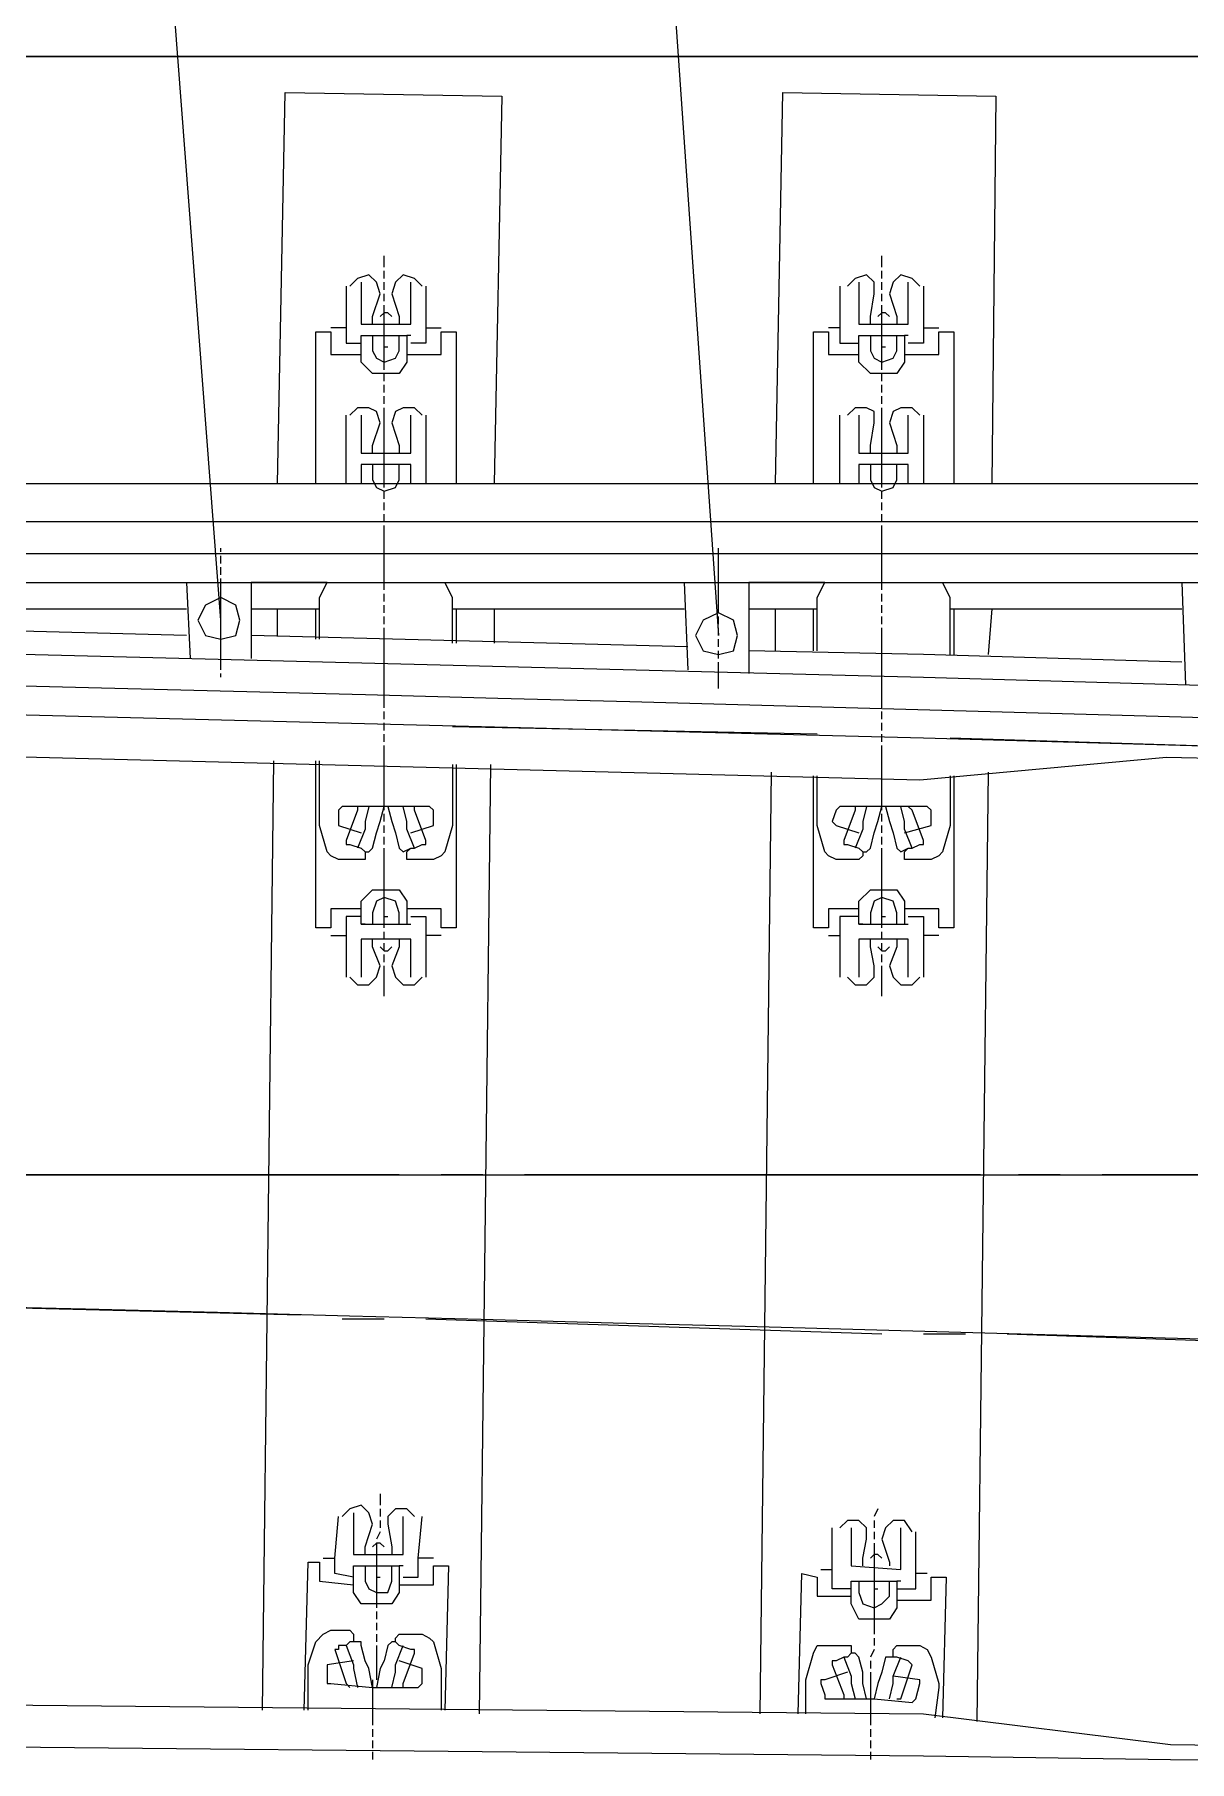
# Model space of a CAD drawing. Header units: millimetres. Extents: x -45 to 90, y -17 to 16.
# Drawn here: x 11.877 to 13.271, y -0.708 to 1.376 of the extents above; entities that cross this region are included whole.
import ezdxf

# ---------------------------------------------------------------- set-up
doc = ezdxf.new("R2010")
doc.units = ezdxf.units.MM
doc.layers.add('PDF_Geometry', color=7, linetype='Continuous')

msp = doc.modelspace()

# ---------------------------------------------------------------- linework, layer by layer
at = {"color": 5}
msp.add_line((0, 1.35), (53.4325, 1.35), dxfattribs=at)
at = {"color": 2}
for p, q in [((0, 0.75), (53.4325, 0.75)), ((0, 0), (53.4325, 0)), ((0, 0), (42.783, 0))]:
    msp.add_line(p, q, dxfattribs=at)
at = {"color": 6}
msp.add_lwpolyline([(-0.0021, -1.3499), (23.64, -1.95), (23.7209, 1.35), (0.0002, 1.3501)], close=True, dxfattribs=at)
at = {"color": 2}
for radius in [500.8082, 500.0582]:
    msp.add_arc((-0.8299, -500.0575), radius, 85.235272, 89.904911, dxfattribs=at)
at = {"layer": 'PDF_Geometry', "lineweight": 25}
for points in [[(12.1021, 0.6693), (12.0379, 1.513), (12.0379, 1.8932)], [(12.643, 1.8932), (12.643, 1.513), (12.7026, 0.6509), (12.7026, 0.6601)], [(12.1708, 0.8343), (12.18, 1.3065), (12.4413, 1.3019), (12.4321, 0.8343)], [(12.7714, 0.8343), (12.7805, 1.3065), (13.0372, 1.3019), (13.0327, 0.8343)], [(12.2992, 1.0956), (12.2992, 1.1094)], [(12.8997, 1.0956), (12.8997, 1.1094)], [(12.2854, 1.0268), (12.2854, 1.036), (12.2946, 1.0635), (12.29, 1.0773), (12.2809, 1.0864), (12.2671, 1.0819), (12.2579, 1.0727)], [(12.2992, 1.0819), (12.2992, 1.091)], [(12.345, 1.0727), (12.3359, 1.0819), (12.3221, 1.0864), (12.3129, 1.0773), (12.3084, 1.0635), (12.3175, 1.036), (12.3175, 1.0268)], [(12.886, 1.0268), (12.886, 1.036), (12.8905, 1.0635), (12.8905, 1.0773), (12.8814, 1.0864), (12.8676, 1.0819), (12.8585, 1.0727)], [(12.8997, 1.0819), (12.8997, 1.091)], [(12.9456, 1.0727), (12.9364, 1.0819), (12.9226, 1.0864), (12.9135, 1.0773), (12.9089, 1.0635), (12.918, 1.036), (12.918, 1.0268)], [(12.2534, 1.0727), (12.2534, 1.0223), (12.235, 1.0223)], [(12.2717, 1.0773), (12.2717, 1.0268), (12.3313, 1.0268), (12.3313, 1.0773)], [(12.2992, 1.0681), (12.2992, 1.0773)], [(12.2992, 1.0545), (12.2992, 1.0635)], [(12.3496, 1.0727), (12.3496, 1.0223), (12.368, 1.0223)], [(12.8493, 1.0727), (12.8493, 1.0223), (12.8355, 1.0223)], [(12.8722, 1.0773), (12.8722, 1.0268), (12.9318, 1.0268), (12.9318, 1.0773)], [(12.8997, 1.0681), (12.8997, 1.0773)], [(12.8997, 1.0545), (12.8997, 1.0635)], [(12.9501, 1.0727), (12.9501, 1.0223), (12.9685, 1.0223)], [(12.2992, 0.9718), (12.2992, 0.981), (12.2992, 0.9856), (12.2992, 0.9948), (12.2992, 0.9993), (12.2992, 1.0085), (12.2992, 1.0131), (12.2992, 1.0223), (12.2992, 1.0268), (12.2992, 1.036), (12.2992, 1.0406), (12.2992, 1.0498)], [(12.8997, 0.9718), (12.8997, 0.981), (12.8997, 0.9856), (12.8997, 0.9948), (12.8997, 0.9993), (12.8997, 1.0085), (12.8997, 1.0131), (12.8997, 1.0223), (12.8997, 1.0268), (12.8997, 1.036), (12.8997, 1.0406), (12.8997, 1.0498)], [(12.2534, 1.0223), (12.2534, 1.0039), (12.2717, 1.0039)], [(12.3084, 1.036), (12.3038, 1.0406), (12.2992, 1.0406), (12.2946, 1.036)], [(12.3496, 1.0223), (12.3496, 1.0039), (12.3313, 1.0039)], [(12.8493, 1.0223), (12.8493, 1.0039), (12.8722, 1.0039)], [(12.9089, 1.036), (12.9043, 1.0406), (12.8997, 1.0406), (12.8951, 1.036)], [(12.9501, 1.0223), (12.9501, 1.0039), (12.9318, 1.0039)], [(12.2167, 0.8343), (12.2167, 1.0177), (12.235, 1.0177), (12.235, 0.9902), (12.2717, 0.9902)], [(12.3313, 1.0131), (12.3267, 1.0131), (12.3267, 0.981), (12.3175, 0.9672), (12.2854, 0.9672), (12.2717, 0.981), (12.2717, 1.0131), (12.3267, 1.0131)], [(12.2854, 1.0131), (12.2854, 0.9948), (12.29, 0.9856), (12.2992, 0.981), (12.3129, 0.9856), (12.3175, 0.9948), (12.3175, 1.0131)], [(12.3267, 0.9902), (12.368, 0.9902), (12.368, 1.0177), (12.3863, 1.0177), (12.3863, 0.8343)], [(12.8172, 0.8343), (12.8172, 1.0177), (12.8355, 1.0177), (12.8355, 0.9902), (12.8722, 0.9902)], [(12.9318, 1.0131), (12.9272, 1.0131), (12.9272, 0.981), (12.918, 0.9672), (12.886, 0.9672), (12.8722, 0.981), (12.8722, 1.0131), (12.9272, 1.0131)], [(12.886, 1.0131), (12.886, 0.9948), (12.8905, 0.9856), (12.8997, 0.981), (12.9135, 0.9856), (12.918, 0.9948), (12.918, 1.0131)], [(12.9272, 0.9902), (12.9685, 0.9902), (12.9685, 1.0177), (12.9868, 1.0177), (12.9868, 0.8343)], [(12.2992, 0.9581), (12.2992, 0.9672)], [(12.8997, 0.9581), (12.8997, 0.9672)], [(12.2992, 0.9443), (12.2992, 0.9535)], [(12.2992, 0.9306), (12.2992, 0.9399)], [(12.8997, 0.9443), (12.8997, 0.9535)], [(12.8997, 0.9306), (12.8997, 0.9399)], [(12.2854, 0.871), (12.2854, 0.8802), (12.2946, 0.9077), (12.29, 0.9214), (12.2809, 0.926), (12.2671, 0.926), (12.2579, 0.9168)], [(12.2992, 0.8297), (12.2992, 0.8435), (12.2992, 0.8572), (12.2992, 0.871), (12.2992, 0.8847), (12.2992, 0.8985), (12.2992, 0.9122), (12.2992, 0.926)], [(12.345, 0.9168), (12.3359, 0.926), (12.3221, 0.926), (12.3129, 0.9214), (12.3084, 0.9077), (12.3175, 0.8802), (12.3175, 0.871)], [(12.886, 0.871), (12.886, 0.8802), (12.8905, 0.9077), (12.8905, 0.9214), (12.8814, 0.926), (12.8676, 0.926), (12.8585, 0.9168)], [(12.8997, 0.8297), (12.8997, 0.8435), (12.8997, 0.8572), (12.8997, 0.871), (12.8997, 0.8847), (12.8997, 0.8985), (12.8997, 0.9122), (12.8997, 0.926)], [(12.9456, 0.9168), (12.9364, 0.926), (12.9226, 0.926), (12.9135, 0.9214), (12.9089, 0.9077), (12.918, 0.8802), (12.918, 0.871)], [(12.2534, 0.8343), (12.2534, 0.9168)], [(12.2717, 0.9168), (12.2717, 0.871), (12.3313, 0.871), (12.3313, 0.9168)], [(12.3496, 0.9168), (12.3496, 0.8343)], [(12.8493, 0.8343), (12.8493, 0.9168)], [(12.8722, 0.9168), (12.8722, 0.871), (12.9318, 0.871), (12.9318, 0.9168)], [(12.9501, 0.9168), (12.9501, 0.8343)], [(12.3313, 0.8343), (12.3313, 0.8572), (12.2717, 0.8572), (12.2717, 0.8343)], [(12.2854, 0.8572), (12.2854, 0.8389), (12.29, 0.8297), (12.2992, 0.8253), (12.3129, 0.8297), (12.3175, 0.8389), (12.3175, 0.8572)], [(12.9318, 0.8343), (12.9318, 0.8572), (12.8722, 0.8572), (12.8722, 0.8343)], [(12.886, 0.8572), (12.886, 0.8389), (12.8905, 0.8297), (12.8997, 0.8253), (12.9135, 0.8297), (12.918, 0.8389), (12.918, 0.8572)], [(-0.4813, 0.8343), (14.6738, 0.8343)], [(12.2992, 0.816), (12.2992, 0.8253)], [(12.8997, 0.816), (12.8997, 0.8253)], [(12.2992, 0.8022), (12.2992, 0.8114)], [(12.2992, 0.7885), (12.2992, 0.7976)], [(12.8997, 0.8022), (12.8997, 0.8114)], [(12.8997, 0.7885), (12.8997, 0.7976)], [(-0.8068, 0.7885), (-0.7472, 0.7885), (16.7183, 0.7885), (16.7779, 0.7885)], [(12.2992, 0.706), (12.2992, 0.7151), (12.2992, 0.7197), (12.2992, 0.7289), (12.2992, 0.7335), (12.2992, 0.7426), (12.2992, 0.7472), (12.2992, 0.7564), (12.2992, 0.761), (12.2992, 0.7701), (12.2992, 0.7747), (12.2992, 0.7839)], [(12.8997, 0.706), (12.8997, 0.7151), (12.8997, 0.7197), (12.8997, 0.7289), (12.8997, 0.7335), (12.8997, 0.7426), (12.8997, 0.7472), (12.8997, 0.7564), (12.8997, 0.761), (12.8997, 0.7701), (12.8997, 0.7747), (12.8997, 0.7839)], [(12.1021, 0.7518), (12.1021, 0.7564)], [(12.7026, 0.6784), (12.7026, 0.6922), (12.7026, 0.706), (12.7026, 0.7197), (12.7026, 0.7335), (12.7026, 0.7472), (12.7026, 0.7564)], [(12.1021, 0.738), (12.1021, 0.7472)], [(12.1021, 0.7243), (12.1021, 0.7335)], [(16.0903, 0.4309), (14.5408, 0.4815), (12.9501, 0.5272), (10.6122, 0.5868), (8.2789, 0.6326), (7.683, 0.6464), (3.9882, 0.6922), (0.298, 0.7151), (0.1971, 0.7151), (-0.0046, 0.7151), (0.1971, 0.7151), (7.683, 0.7151), (8.2789, 0.706), (10.6168, 0.6601), (12.9501, 0.6005), (14.5408, 0.5547), (16.0903, 0.5043), (16.2553, 0.4997), (16.7137, 0.4815), (16.7733, 0.4815)], [(11.1807, 0.6739), (11.1807, 0.6968), (11.1715, 0.7151), (11.4603, 0.7151), (11.5428, 0.7151), (11.6299, 0.7151), (11.772, 0.7151), (12.0608, 0.7151), (12.0654, 0.6234)], [(11.6299, 0.7151), (11.772, 0.7151), (12.0608, 0.7151), (12.1387, 0.7151), (12.2304, 0.7151), (12.3725, 0.7151), (12.6613, 0.7151), (12.6659, 0.6097)], [(12.1021, 0.6097), (12.1021, 0.6234), (12.1021, 0.6372), (12.1021, 0.6509), (12.1021, 0.6647), (12.1021, 0.6784), (12.1021, 0.6922), (12.1021, 0.706), (12.1021, 0.7197)], [(12.2213, 0.6464), (12.2213, 0.6968), (12.2304, 0.7151), (12.1387, 0.7151), (12.1387, 0.6234)], [(12.3817, 0.6418), (12.3817, 0.6968), (12.3725, 0.7151), (12.6613, 0.7151), (12.7393, 0.7151), (12.8309, 0.7151), (12.9731, 0.7151), (13.0968, 0.7151), (13.2619, 0.7151), (13.2664, 0.5914)], [(12.8218, 0.6326), (12.8218, 0.6968), (12.8309, 0.7151), (12.7393, 0.7151), (12.7393, 0.6051)], [(12.9822, 0.628), (12.9822, 0.6968), (12.9731, 0.7151), (13.2619, 0.7151), (13.3398, 0.7151), (13.4315, 0.7151), (13.5736, 0.7151), (13.8624, 0.7151), (13.8624, 0.573)], [(12.2992, 0.6922), (12.2992, 0.7014)], [(12.8997, 0.6922), (12.8997, 0.7014)], [(-0.4813, 0.683), (-0.0046, 0.683), (-0.0046, 0.628), (2.6588, 0.628), (7.683, 0.5961), (8.2789, 0.5868), (10.6122, 0.5363), (12.9456, 0.4767), (13.2435, 0.5043), (14.2429, 0.4767), (14.5362, 0.4309), (14.6508, 0.4309)], [(11.7812, 0.683), (12.0608, 0.683)], [(12.1387, 0.683), (12.2213, 0.683)], [(12.1708, 0.6509), (12.1708, 0.683)], [(12.2167, 0.6464), (12.2167, 0.683)], [(12.2992, 0.6784), (12.2992, 0.6876)], [(12.2992, 0.6647), (12.2992, 0.6739)], [(12.3817, 0.683), (12.6613, 0.683)], [(12.3863, 0.683), (12.3863, 0.6418)], [(12.4321, 0.683), (12.4321, 0.6418)], [(12.7026, 0.6647), (12.7026, 0.6739)], [(12.7393, 0.683), (12.8218, 0.683)], [(12.7714, 0.6326), (12.7714, 0.683)], [(12.8172, 0.6326), (12.8172, 0.683)], [(12.8997, 0.6784), (12.8997, 0.6876)], [(12.8997, 0.6647), (12.8997, 0.6739)], [(12.9822, 0.683), (13.2619, 0.683)], [(12.9868, 0.683), (12.9868, 0.628)], [(13.0327, 0.683), (13.0281, 0.628)], [(12.0608, 0.6509), (11.5382, 0.6647)], [(12.6659, 0.6372), (12.1387, 0.6509)], [(12.2992, 0.5638), (12.2992, 0.5776), (12.2992, 0.5914), (12.2992, 0.6051), (12.2992, 0.6189), (12.2992, 0.6326), (12.2992, 0.6464), (12.2992, 0.6601)], [(12.7026, 0.6372), (12.7026, 0.6464)], [(12.8997, 0.5638), (12.8997, 0.5776), (12.8997, 0.5914), (12.8997, 0.6051), (12.8997, 0.6189), (12.8997, 0.6326), (12.8997, 0.6464), (12.8997, 0.6601)], [(12.7026, 0.6234), (12.7026, 0.6326)], [(13.2619, 0.6189), (12.9501, 0.628), (12.7393, 0.6326)], [(12.1021, 0.6005), (12.1021, 0.6051)], [(12.7026, 0.5868), (12.7026, 0.5914), (12.7026, 0.5961), (12.7026, 0.6051), (12.7026, 0.6097), (12.7026, 0.6189)], [(12.2992, 0.5501), (12.2992, 0.5593)], [(12.2992, 0.5363), (12.2992, 0.5455)], [(12.8997, 0.5501), (12.8997, 0.5593)], [(12.8997, 0.5363), (12.8997, 0.5455)], [(12.2992, 0.5226), (12.2992, 0.5318)], [(12.8218, 0.5318), (12.3817, 0.5409)], [(12.8997, 0.5226), (12.8997, 0.5318)], [(13.4223, 0.5134), (12.9822, 0.5272)], [(12.2992, 0.4401), (12.2992, 0.4492), (12.2992, 0.4538), (12.2992, 0.463), (12.2992, 0.4676), (12.2992, 0.4767), (12.2992, 0.4815), (12.2992, 0.4905), (12.2992, 0.4951), (12.2992, 0.5043), (12.2992, 0.5088), (12.2992, 0.518)], [(12.8997, 0.4401), (12.8997, 0.4492), (12.8997, 0.4538), (12.8997, 0.463), (12.8997, 0.4676), (12.8997, 0.4767), (12.8997, 0.4815), (12.8997, 0.4905), (12.8997, 0.4951), (12.8997, 0.5043), (12.8997, 0.5088), (12.8997, 0.518)], [(12.1525, -0.6464), (12.1663, 0.4997)], [(12.2717, 0.3209), (12.235, 0.3209), (12.235, 0.298), (12.2167, 0.298), (12.2167, 0.4997)], [(12.2717, 0.3942), (12.2763, 0.3897), (12.2763, 0.3851), (12.2763, 0.3805), (12.2717, 0.3805), (12.2442, 0.3805), (12.235, 0.3851), (12.2304, 0.3897), (12.2213, 0.4217), (12.2213, 0.4263), (12.2213, 0.4997)], [(12.3863, 0.4951), (12.3863, 0.298), (12.368, 0.298), (12.368, 0.3209), (12.3267, 0.3209)], [(12.3817, 0.4951), (12.3817, 0.4263), (12.3817, 0.4217), (12.3725, 0.3897), (12.368, 0.3851), (12.3588, 0.3805), (12.3313, 0.3805), (12.3267, 0.3805), (12.3267, 0.3851), (12.3267, 0.3897), (12.3313, 0.3942)], [(12.4275, 0.4951), (12.4138, -0.6509)], [(12.753, -0.6509), (12.7668, 0.4859)], [(12.8722, 0.3209), (12.8355, 0.3209), (12.8355, 0.298), (12.8172, 0.298), (12.8172, 0.4815)], [(12.8722, 0.3942), (12.8768, 0.3897), (12.8768, 0.3851), (12.8722, 0.3805), (12.8676, 0.3805), (12.8447, 0.3805), (12.8355, 0.3851), (12.8309, 0.3897), (12.8218, 0.4217), (12.8218, 0.4263), (12.8218, 0.4815)], [(12.9868, 0.4815), (12.9868, 0.298), (12.9685, 0.298), (12.9685, 0.3209), (12.9272, 0.3209)], [(12.9822, 0.4815), (12.9822, 0.4263), (12.9822, 0.4217), (12.9731, 0.3897), (12.9685, 0.3851), (12.9593, 0.3805), (12.9318, 0.3805), (12.9272, 0.3805), (12.9272, 0.3851), (12.9272, 0.3897), (12.9318, 0.3942)], [(13.0281, 0.4859), (13.0143, -0.6601)], [(12.3313, 0.4126), (12.3588, 0.4217), (12.3588, 0.4263), (12.3588, 0.4401), (12.3542, 0.4447), (12.3038, 0.4447), (12.2992, 0.4447), (12.2488, 0.4447), (12.2442, 0.4401), (12.2442, 0.4263), (12.2442, 0.4217), (12.2717, 0.4126)], [(12.2717, 0.4447), (12.2671, 0.4447), (12.2671, 0.4401), (12.2534, 0.4034), (12.2534, 0.3988), (12.2579, 0.3988), (12.2717, 0.3942), (12.2763, 0.3897), (12.2809, 0.3897), (12.2854, 0.3942), (12.29, 0.4126), (12.2946, 0.4263), (12.2992, 0.4447)], [(12.2809, 0.4447), (12.2763, 0.4263), (12.2763, 0.4172), (12.2671, 0.3942)], [(12.3038, 0.4447), (12.3084, 0.4263), (12.3129, 0.4126), (12.3175, 0.3942), (12.3221, 0.3897), (12.3313, 0.3942), (12.3359, 0.3942), (12.345, 0.3988), (12.3496, 0.3988), (12.3496, 0.4034), (12.3359, 0.4401), (12.3359, 0.4447), (12.3313, 0.4447)], [(12.3359, 0.3942), (12.3267, 0.4172), (12.3267, 0.4263), (12.3221, 0.4447)], [(12.9272, 0.4126), (12.9593, 0.4217), (12.9593, 0.4263), (12.9593, 0.4401), (12.9547, 0.4447), (12.9043, 0.4447), (12.8997, 0.4447), (12.8493, 0.4447), (12.8447, 0.4401), (12.8401, 0.4263), (12.8447, 0.4217), (12.8722, 0.4126)], [(12.8722, 0.4447), (12.8676, 0.4447), (12.8676, 0.4401), (12.8539, 0.4034), (12.8539, 0.3988), (12.8585, 0.3988), (12.8722, 0.3942), (12.8768, 0.3897), (12.8814, 0.3897), (12.886, 0.3942), (12.8905, 0.4126), (12.8951, 0.4263), (12.8997, 0.4447)], [(12.8814, 0.4447), (12.8768, 0.4263), (12.8768, 0.4172), (12.8676, 0.3942)], [(12.9043, 0.4447), (12.9089, 0.4263), (12.9135, 0.4126), (12.918, 0.3942), (12.9226, 0.3897), (12.9318, 0.3942), (12.9364, 0.3942), (12.9456, 0.3988), (12.9501, 0.3988), (12.9501, 0.4034), (12.9364, 0.4401), (12.9318, 0.4447)], [(12.9364, 0.3942), (12.9272, 0.4172), (12.9272, 0.4263), (12.9226, 0.4447)], [(12.2992, 0.4263), (12.2992, 0.4355)], [(12.2992, 0.4126), (12.2992, 0.4217)], [(12.8997, 0.4263), (12.8997, 0.4355)], [(12.8997, 0.4126), (12.8997, 0.4217)], [(12.2992, 0.3988), (12.2992, 0.408)], [(12.8997, 0.3988), (12.8997, 0.408)], [(12.2992, 0.298), (12.2992, 0.3117), (12.2992, 0.3255), (12.2992, 0.3392), (12.2992, 0.353), (12.2992, 0.3669), (12.2992, 0.3805), (12.2992, 0.3942)], [(12.8997, 0.298), (12.8997, 0.3117), (12.8997, 0.3255), (12.8997, 0.3392), (12.8997, 0.353), (12.8997, 0.3669), (12.8997, 0.3805), (12.8997, 0.3942)], [(12.2763, 0.3026), (12.2717, 0.3026), (12.2717, 0.3301), (12.2854, 0.3438), (12.3175, 0.3438), (12.3267, 0.3301), (12.3267, 0.3026)], [(12.3175, 0.3026), (12.3175, 0.3163), (12.3129, 0.3301), (12.2992, 0.3346), (12.29, 0.3301), (12.2854, 0.3163), (12.2854, 0.3026)], [(12.8768, 0.3026), (12.8722, 0.3026), (12.8722, 0.3301), (12.886, 0.3438), (12.918, 0.3438), (12.9272, 0.3301), (12.9272, 0.3026)], [(12.918, 0.3026), (12.918, 0.3163), (12.9135, 0.3301), (12.8997, 0.3346), (12.8905, 0.3301), (12.886, 0.3163), (12.886, 0.3026)], [(12.2717, 0.3117), (12.2534, 0.3117), (12.2534, 0.2888)], [(12.2717, 0.3026), (12.3267, 0.3026), (12.3313, 0.3026)], [(12.2992, 0.2842), (12.2992, 0.2934)], [(12.3313, 0.3117), (12.3496, 0.3117), (12.3496, 0.2888)], [(12.8722, 0.3117), (12.8493, 0.3117), (12.8493, 0.2888)], [(12.8722, 0.3026), (12.9272, 0.3026), (12.9318, 0.3026)], [(12.8997, 0.2842), (12.8997, 0.2934)], [(12.9318, 0.3117), (12.9501, 0.3117), (12.9501, 0.2888)], [(12.235, 0.2888), (12.2534, 0.2888), (12.2534, 0.2384)], [(12.2579, 0.2384), (12.2671, 0.2292), (12.2809, 0.2292), (12.29, 0.2384), (12.2946, 0.2523), (12.2854, 0.275), (12.2854, 0.2842)], [(12.3313, 0.2384), (12.3313, 0.2842), (12.2717, 0.2842), (12.2717, 0.2384)], [(12.2946, 0.275), (12.2992, 0.2705), (12.3038, 0.2705), (12.3084, 0.275)], [(12.2992, 0.2705), (12.2992, 0.2796)], [(12.3175, 0.2842), (12.3175, 0.275), (12.3084, 0.2523), (12.3129, 0.2384), (12.3221, 0.2292), (12.3359, 0.2292), (12.345, 0.2384)], [(12.368, 0.2888), (12.3496, 0.2888), (12.3496, 0.2384)], [(12.8355, 0.2888), (12.8493, 0.2888), (12.8493, 0.2384)], [(12.8585, 0.2384), (12.8676, 0.2292), (12.8814, 0.2292), (12.8905, 0.2384), (12.8905, 0.2523), (12.886, 0.275), (12.886, 0.2842)], [(12.9318, 0.2384), (12.9318, 0.2842), (12.8722, 0.2842), (12.8722, 0.2384)], [(12.8951, 0.275), (12.8997, 0.2705), (12.9043, 0.2705), (12.9089, 0.275)], [(12.8997, 0.2705), (12.8997, 0.2796)], [(12.918, 0.2842), (12.918, 0.275), (12.9089, 0.2523), (12.9135, 0.2384), (12.9226, 0.2292), (12.9364, 0.2292), (12.9456, 0.2384)], [(12.9685, 0.2888), (12.9501, 0.2888), (12.9501, 0.2384)], [(12.2992, 0.2567), (12.2992, 0.2659)], [(12.2992, 0.2155), (12.2992, 0.2246), (12.2992, 0.2292), (12.2992, 0.2384), (12.2992, 0.243), (12.2992, 0.2523)], [(12.8997, 0.2567), (12.8997, 0.2659)], [(12.8997, 0.2155), (12.8997, 0.2246), (12.8997, 0.2292), (12.8997, 0.2384), (12.8997, 0.243), (12.8997, 0.2523)], [(12.3175, 0), (11.7674, 0)], [(12.4184, 0), (12.368, 0)], [(13.0189, 0), (12.4688, 0)], [(13.1152, 0), (13.0647, 0)], [(13.7157, 0), (13.1656, 0)], [(12.1983, -0.1696), (11.6482, -0.1559)], [(12.2992, -0.1742), (12.2488, -0.1742)], [(12.8997, -0.1925), (12.3496, -0.1742)], [(13.0006, -0.1925), (12.9501, -0.1925)], [(13.6011, -0.2109), (13.051, -0.1925)], [(12.2946, -0.3851), (12.2946, -0.3988)], [(12.2258, -0.463), (12.2396, -0.463), (12.2442, -0.4126)], [(12.2763, -0.4584), (12.2763, -0.4492), (12.2854, -0.4217), (12.2809, -0.408), (12.2717, -0.3988), (12.2579, -0.4034), (12.2488, -0.4126)], [(12.2625, -0.408), (12.2625, -0.4584), (12.3221, -0.4584), (12.3221, -0.4126)], [(12.2946, -0.4034), (12.2946, -0.4126)], [(12.3359, -0.4126), (12.3267, -0.4034), (12.3129, -0.4034), (12.3038, -0.4126), (12.3038, -0.4217), (12.3084, -0.4492), (12.3084, -0.4584)], [(12.3588, -0.463), (12.3404, -0.463), (12.345, -0.4126)], [(12.8951, -0.4034), (12.8905, -0.4126)], [(12.2946, -0.4309), (12.29, -0.4401)], [(12.2946, -0.4172), (12.2946, -0.4263)], [(12.8264, -0.4767), (12.8401, -0.4767), (12.8401, -0.4263)], [(12.8768, -0.4722), (12.8768, -0.463), (12.8814, -0.4401), (12.8814, -0.4263), (12.8722, -0.4172), (12.8585, -0.4172), (12.8493, -0.4263)], [(12.863, -0.4263), (12.863, -0.4722), (12.9226, -0.4767), (12.9226, -0.4263)], [(12.8905, -0.4172), (12.8905, -0.4263)], [(12.8905, -0.4309), (12.8905, -0.4401)], [(12.9364, -0.4309), (12.9272, -0.4172), (12.9135, -0.4172), (12.9043, -0.4263), (12.8997, -0.4401), (12.9089, -0.4676), (12.9089, -0.4722)], [(12.9547, -0.4813), (12.941, -0.4813), (12.941, -0.4309)], [(12.2992, -0.4492), (12.2946, -0.4447), (12.29, -0.4447), (12.2854, -0.4492)], [(12.29, -0.4447), (12.29, -0.4538), (12.29, -0.4584), (12.29, -0.4676), (12.29, -0.4722), (12.29, -0.4813), (12.29, -0.4859), (12.29, -0.4951), (12.29, -0.4997), (12.29, -0.5088), (12.29, -0.5134), (12.29, -0.5226)], [(12.8997, -0.463), (12.8951, -0.4584), (12.8905, -0.4584), (12.886, -0.463)], [(12.8905, -0.4447), (12.8905, -0.4584), (12.8905, -0.4722), (12.8905, -0.4859), (12.8905, -0.4997), (12.8905, -0.5134), (12.8905, -0.5272), (12.8905, -0.5409), (12.8905, -0.5547)], [(12.2029, -0.6464), (12.2075, -0.4676), (12.2213, -0.4676), (12.2213, -0.4905), (12.2625, -0.4951)], [(12.2625, -0.4859), (12.2396, -0.4813), (12.2396, -0.463)], [(12.3221, -0.4722), (12.3175, -0.4722), (12.3175, -0.5043), (12.3084, -0.518), (12.2717, -0.518), (12.2625, -0.5043), (12.2625, -0.4722), (12.3175, -0.4722)], [(12.2763, -0.4722), (12.2763, -0.4905), (12.2809, -0.4997), (12.29, -0.5043), (12.3038, -0.5043), (12.3084, -0.4905), (12.3084, -0.4722)], [(12.3175, -0.4951), (12.3588, -0.4951), (12.3588, -0.4722), (12.3771, -0.4722), (12.3725, -0.6464)], [(12.3221, -0.4859), (12.3404, -0.4859), (12.3404, -0.463)], [(12.863, -0.4997), (12.8401, -0.4997), (12.8401, -0.4767)], [(12.7989, -0.6509), (12.8034, -0.4813), (12.8218, -0.4859), (12.8218, -0.5088), (12.863, -0.5088)], [(12.9226, -0.4905), (12.918, -0.4905), (12.918, -0.5226), (12.9089, -0.5363), (12.8722, -0.5363), (12.863, -0.518), (12.863, -0.4905), (12.918, -0.4905)], [(12.8722, -0.4905), (12.8722, -0.5043), (12.8768, -0.518), (12.8905, -0.5226), (12.8997, -0.518), (12.9089, -0.5088), (12.9089, -0.4905)], [(12.918, -0.4997), (12.941, -0.4997), (12.941, -0.4813)], [(12.918, -0.5134), (12.9593, -0.5134), (12.9593, -0.4859), (12.9776, -0.4859), (12.9731, -0.6555)], [(-0.0046, -0.6097), (-0.0046, -0.5822), (0, -0.5134), (0.298, -0.518), (2.6542, -0.5455), (3.2456, -0.5547), (6.8899, -0.5868), (7.6692, -0.6005), (8.2789, -0.6051), (12.9501, -0.6509), (13.2481, -0.6876), (14.2474, -0.7014), (14.5408, -0.6693), (14.6829, -0.6693)], [(12.29, -0.5272), (12.29, -0.5363)], [(12.29, -0.5409), (12.29, -0.5499)], [(12.2075, -0.6464), (12.2075, -0.5959), (12.2075, -0.5914), (12.2167, -0.5638), (12.2258, -0.5547), (12.235, -0.5499), (12.2579, -0.5499), (12.2625, -0.5547), (12.2625, -0.5593), (12.2625, -0.5638), (12.2579, -0.5638)], [(12.29, -0.5547), (12.29, -0.5638)], [(12.3175, -0.5684), (12.3129, -0.5638), (12.3129, -0.5593), (12.3175, -0.5547), (12.3221, -0.5547), (12.345, -0.5547), (12.3542, -0.5593), (12.3588, -0.5638), (12.368, -0.5959), (12.368, -0.6005), (12.368, -0.6464)], [(12.8905, -0.5593), (12.8905, -0.5684)], [(12.2854, -0.6189), (12.2809, -0.5959), (12.2763, -0.5868), (12.2717, -0.5684), (12.2717, -0.5638), (12.2671, -0.5638), (12.2579, -0.5638), (12.2534, -0.5684), (12.2442, -0.5684), (12.2442, -0.573), (12.2396, -0.573), (12.2534, -0.6143), (12.2579, -0.6189)], [(12.2534, -0.5684), (12.2625, -0.5914), (12.2625, -0.5959), (12.2671, -0.6189)], [(12.3175, -0.6189), (12.3221, -0.6189), (12.3221, -0.6143), (12.3359, -0.5776), (12.3359, -0.573), (12.3313, -0.573), (12.3175, -0.5684), (12.3129, -0.5638), (12.3084, -0.5638), (12.3038, -0.5684), (12.2992, -0.5868), (12.2946, -0.5959), (12.29, -0.6189)], [(12.29, -0.5684), (12.29, -0.5822), (12.29, -0.5959), (12.29, -0.6097)], [(12.3084, -0.6189), (12.3129, -0.6005), (12.3129, -0.5914), (12.3221, -0.5684)], [(12.808, -0.6509), (12.808, -0.6143), (12.808, -0.6097), (12.8172, -0.5776), (12.8218, -0.5684), (12.8309, -0.5684), (12.8585, -0.5684), (12.863, -0.5684), (12.863, -0.573), (12.863, -0.5776), (12.8585, -0.5822)], [(12.8585, -0.6005), (12.8309, -0.6097), (12.8264, -0.6097), (12.8264, -0.6143), (12.8309, -0.628), (12.8309, -0.6326), (12.8355, -0.6326), (12.8814, -0.6326), (12.8905, -0.6326), (12.9364, -0.6372), (12.941, -0.6326), (12.9456, -0.6143), (12.9456, -0.6097), (12.9135, -0.6051), (12.9226, -0.5822)], [(12.8814, -0.6326), (12.8768, -0.6143), (12.8768, -0.6005), (12.8722, -0.5822), (12.8676, -0.5776), (12.863, -0.5776), (12.8585, -0.5822), (12.8539, -0.5822), (12.8447, -0.5868), (12.8401, -0.5868), (12.8401, -0.5914), (12.8539, -0.628), (12.8539, -0.6326), (12.8585, -0.6326)], [(12.8539, -0.5822), (12.863, -0.6051), (12.863, -0.6143), (12.8676, -0.6326)], [(12.8905, -0.573), (12.886, -0.5822)], [(12.918, -0.6326), (12.9226, -0.6326), (12.9364, -0.5914), (12.9318, -0.5868), (12.918, -0.5822), (12.9089, -0.5822), (12.9043, -0.5822), (12.8997, -0.6005), (12.8951, -0.6143), (12.8905, -0.6326)], [(12.918, -0.5822), (12.9135, -0.5822), (12.9135, -0.573), (12.918, -0.5684), (12.9456, -0.5684), (12.9547, -0.573), (12.9593, -0.5822), (12.9685, -0.6143), (12.9685, -0.6189), (12.9639, -0.6555)], [(12.2625, -0.5868), (12.2304, -0.5914), (12.2304, -0.5959), (12.2304, -0.6143), (12.235, -0.6143), (12.2854, -0.6189), (12.29, -0.6189), (12.3404, -0.6189), (12.345, -0.6143), (12.345, -0.6005), (12.345, -0.5959), (12.3175, -0.5868)], [(12.886, -0.5868), (12.886, -0.5959)], [(12.886, -0.6005), (12.886, -0.6097), (12.886, -0.6143), (12.886, -0.6234), (12.886, -0.628), (12.886, -0.6372), (12.886, -0.6418), (12.886, -0.6509), (12.886, -0.6555), (12.886, -0.6645)], [(12.2854, -0.6097), (12.2854, -0.6234), (12.2854, -0.6372), (12.2854, -0.6509), (12.2854, -0.6645)], [(12.9089, -0.6326), (12.9135, -0.6143), (12.9135, -0.6051)], [(8.2789, -0.6555), (12.9501, -0.7014), (13.2481, -0.706), (14.2474, -0.7151), (14.5408, -0.7197), (14.6875, -0.7197), (16.0903, -0.7197)], [(12.2854, -0.6693), (12.2854, -0.6784)], [(12.2854, -0.683), (12.2854, -0.6922)], [(12.886, -0.6693), (12.886, -0.6784)], [(12.886, -0.683), (12.886, -0.6922)], [(12.2854, -0.6968), (12.2854, -0.706)], [(12.886, -0.6968), (12.886, -0.706)]]:
    msp.add_lwpolyline(points, dxfattribs=at)
at = {"layer": 'PDF_Geometry', "lineweight": 9}
for points in [[(12.2992, 0.9993), (12.3038, 0.9993)], [(12.8997, 0.9993), (12.9043, 0.9993)], [(12.2992, 0.7151), (12.3038, 0.7151)], [(12.8997, 0.7151), (12.9043, 0.7151)], [(12.2992, 0.3117), (12.3038, 0.3117)], [(12.8997, 0.3117), (12.9043, 0.3117)], [(12.29, -0.4859), (12.2946, -0.4859)], [(12.8905, -0.4997), (12.8951, -0.4997)]]:
    msp.add_lwpolyline(points, dxfattribs=at)
at = {"layer": 'PDF_Geometry', "lineweight": 25}
for points in [[(12.125, 0.6693), (12.1204, 0.6876), (12.1021, 0.6968), (12.0837, 0.6876), (12.0746, 0.6693), (12.0837, 0.6509), (12.1021, 0.6464), (12.1204, 0.6509)], [(12.7255, 0.6509), (12.7209, 0.6693), (12.7026, 0.6784), (12.6843, 0.6693), (12.6751, 0.6509), (12.6843, 0.6326), (12.7026, 0.628), (12.7209, 0.6326)]]:
    msp.add_lwpolyline(points, close=True, dxfattribs=at)

doc.saveas('drawing.dxf')
